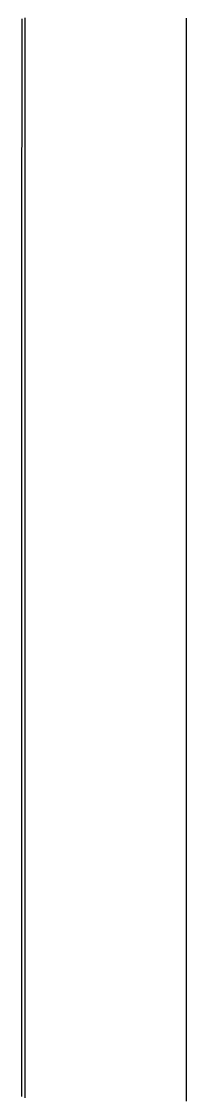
# Model space of a CAD drawing. Header units: millimetres. Extents: x -253 to 256, y -315 to 312.
# Drawn here: x 102.55 to 107.65, y -131.65 to -98.43 of the extents above; entities that cross this region are included whole.
import ezdxf

# ---------------------------------------------------------------- set-up
doc = ezdxf.new("R2010")
doc.units = ezdxf.units.MM
doc.layers.add('SKETCH', color=5, linetype='Continuous')

msp = doc.modelspace()

# ---------------------------------------------------------------- linework, layer by layer
at = {"layer": 'SKETCH', "flags": 128}
for points in [[(102.654, -98.323), (102.654, -98.575), (102.654, -98.828), (102.654, -99.081), (102.654, -99.334), (102.654, -99.587), (102.654, -99.839), (102.654, -100.092), (102.654, -100.345), (102.654, -100.598), (102.654, -100.851), (102.654, -101.103), (102.654, -101.356), (102.654, -101.609), (102.654, -101.862), (102.654, -102.115), (102.654, -102.368), (102.654, -102.62), (102.654, -102.873), (102.654, -103.126), (102.654, -103.379), (102.654, -103.632), (102.654, -103.884), (102.653, -104.137), (102.653, -104.39), (102.653, -104.643), (102.653, -104.896), (102.653, -105.149), (102.653, -105.402), (102.653, -105.654), (102.653, -105.907), (102.653, -106.16), (102.653, -106.413), (102.653, -106.666), (102.653, -106.919), (102.653, -107.172), (102.653, -107.424), (102.653, -107.677), (102.653, -107.93), (102.653, -108.183), (102.653, -108.436), (102.653, -108.689), (102.653, -108.942), (102.653, -109.194), (102.653, -109.447), (102.653, -109.7), (102.653, -109.953), (102.653, -110.206), (102.653, -110.459), (102.653, -110.711), (102.653, -110.964), (102.653, -111.217), (102.652, -111.47), (102.652, -111.723), (102.652, -111.975), (102.652, -112.228), (102.652, -112.481), (102.652, -112.734), (102.652, -112.987), (102.652, -113.239), (102.652, -113.492), (102.652, -113.745), (102.652, -113.998), (102.652, -114.251), (102.652, -114.504), (102.652, -114.756), (102.652, -115.009), (102.652, -115.262), (102.652, -115.515), (102.652, -115.768), (102.652, -116.02), (102.652, -116.273), (102.652, -116.526), (102.652, -116.779), (102.652, -117.032), (102.652, -117.284), (102.652, -117.537), (102.652, -117.79), (102.652, -118.043), (102.652, -118.296), (102.652, -118.548), (102.651, -118.801), (102.651, -119.054), (102.651, -119.307), (102.651, -119.56), (102.651, -119.812), (102.651, -120.065), (102.651, -120.318), (102.651, -120.571), (102.651, -120.824), (102.651, -121.076), (102.651, -121.329), (102.651, -121.582), (102.651, -121.835), (102.651, -122.088), (102.651, -122.34), (102.651, -122.593), (102.651, -122.846), (102.651, -123.099), (102.651, -123.352), (102.651, -123.604), (102.651, -123.857), (102.651, -124.11), (102.651, -124.363), (102.651, -124.616), (102.651, -124.868), (102.651, -125.121), (102.651, -125.374), (102.651, -125.627), (102.65, -125.88), (102.65, -126.132), (102.65, -126.385), (102.65, -126.638), (102.65, -126.891), (102.65, -127.144), (102.65, -127.396), (102.65, -127.649), (102.65, -127.902), (102.65, -128.155), (102.65, -128.408), (102.65, -128.66), (102.65, -128.913), (102.65, -129.166), (102.65, -129.419), (102.65, -129.672), (102.65, -129.924), (102.65, -130.177), (102.65, -130.43), (102.65, -130.683), (102.65, -130.936), (102.65, -131.188), (102.65, -131.441), (102.65, -131.694)], [(102.554, -98.349), (102.553, -98.605), (102.553, -98.861), (102.553, -99.118), (102.553, -99.374), (102.553, -99.63), (102.553, -99.887), (102.553, -100.143), (102.552, -100.399), (102.552, -100.656), (102.552, -100.912), (102.552, -101.168), (102.552, -101.425), (102.552, -101.681), (102.552, -101.937), (102.552, -102.194), (102.551, -102.45), (102.551, -102.706), (102.551, -102.963), (102.551, -103.219), (102.551, -103.475), (102.551, -103.732), (102.551, -103.988), (102.55, -104.244), (102.55, -104.501), (102.55, -104.757), (102.55, -105.013), (102.55, -105.27), (102.55, -105.531), (102.55, -105.801), (102.55, -106.079), (102.549, -106.363), (102.549, -106.653), (102.549, -106.946), (102.549, -107.242), (102.549, -107.539), (102.549, -107.836), (102.548, -108.132), (102.548, -108.425), (102.548, -108.714), (102.548, -108.999), (102.548, -109.277), (102.548, -109.547), (102.548, -109.808), (102.547, -110.059), (102.547, -110.298), (102.547, -110.525), (102.547, -110.737), (102.547, -110.934), (102.547, -111.115), (102.547, -111.277), (102.547, -111.42), (102.547, -111.465), (102.547, -111.508), (102.547, -111.549), (102.547, -111.588), (102.547, -111.625), (102.547, -111.66), (102.547, -111.694), (102.547, -111.726), (102.547, -111.757), (102.547, -111.786), (102.547, -111.815), (102.547, -111.843), (102.547, -111.871), (102.547, -111.898), (102.547, -111.924), (102.547, -111.951), (102.547, -111.977), (102.547, -112.004), (102.547, -112.031), (102.546, -112.058), (102.546, -112.086), (102.546, -112.115), (102.546, -112.145), (102.546, -112.176), (102.546, -112.207), (102.546, -112.239), (102.546, -112.271), (102.546, -112.302), (102.546, -112.334), (102.546, -112.365), (102.546, -112.397), (102.546, -112.428), (102.546, -112.46), (102.546, -112.492), (102.546, -112.523), (102.546, -112.555), (102.546, -112.586), (102.546, -112.618), (102.546, -112.65), (102.546, -112.681), (102.546, -112.713), (102.546, -112.744), (102.546, -112.776), (102.546, -112.808), (102.546, -112.839), (102.546, -112.871), (102.546, -112.902), (102.546, -112.934), (102.546, -112.966), (102.546, -112.997), (102.546, -113.029), (102.546, -113.06), (102.546, -113.092), (102.546, -113.124), (102.546, -113.155), (102.546, -113.187), (102.546, -113.218), (102.546, -113.25), (102.546, -113.282), (102.546, -113.313), (102.546, -113.345), (102.546, -113.377), (102.546, -113.408), (102.546, -113.44), (102.546, -113.472), (102.546, -113.503), (102.546, -113.535), (102.546, -113.566), (102.546, -113.598), (102.546, -113.63), (102.546, -113.661), (102.546, -113.693), (102.546, -113.724), (102.546, -113.754), (102.546, -113.783), (102.546, -113.811), (102.546, -113.839), (102.546, -113.866), (102.546, -113.892), (102.546, -113.919), (102.546, -113.946), (102.546, -113.972), (102.546, -113.999), (102.546, -114.027), (102.546, -114.055), (102.546, -114.084), (102.546, -114.114), (102.546, -114.145), (102.546, -114.177), (102.546, -114.211), (102.546, -114.246), (102.546, -114.283), (102.546, -114.322), (102.546, -114.363), (102.546, -114.407), (102.546, -114.452), (102.546, -114.596), (102.546, -114.758), (102.546, -114.939), (102.546, -115.137), (102.546, -115.349), (102.546, -115.576), (102.546, -115.816), (102.546, -116.068), (102.546, -116.329), (102.546, -116.6), (102.546, -116.878), (102.546, -117.163), (102.546, -117.453), (102.546, -117.747), (102.546, -118.043), (102.546, -118.341), (102.546, -118.639), (102.546, -118.935), (102.546, -119.229), (102.546, -119.519), (102.546, -119.803), (102.546, -120.082), (102.546, -120.352), (102.546, -120.614), (102.546, -120.871), (102.546, -121.128), (102.546, -121.384), (102.546, -121.641), (102.546, -121.898), (102.546, -122.155), (102.546, -122.411), (102.546, -122.668), (102.546, -122.925), (102.546, -123.181), (102.546, -123.438), (102.546, -123.695), (102.546, -123.952), (102.546, -124.208), (102.546, -124.465), (102.546, -124.722), (102.546, -124.979), (102.546, -125.235), (102.546, -125.492), (102.546, -125.749), (102.546, -126.006), (102.546, -126.262), (102.546, -126.519), (102.546, -126.776), (102.546, -127.033), (102.546, -127.289), (102.546, -127.546), (102.546, -127.803), (102.546, -128.06), (102.546, -128.317), (102.546, -128.573), (102.546, -128.83), (102.546, -129.087), (102.546, -129.344), (102.546, -129.601), (102.546, -129.857), (102.546, -130.114), (102.546, -130.371), (102.546, -130.628), (102.546, -130.884), (102.546, -131.141), (102.546, -131.398), (102.546, -131.655)], [(107.651, -131.798), (107.651, -131.579), (107.651, -131.36), (107.651, -131.142), (107.651, -130.923), (107.651, -130.704), (107.651, -130.485), (107.651, -130.267), (107.651, -130.048), (107.651, -129.829), (107.651, -129.61), (107.651, -129.391), (107.651, -129.173), (107.651, -128.954), (107.651, -128.735), (107.651, -128.516), (107.651, -128.297), (107.651, -128.079), (107.651, -127.86), (107.651, -127.641), (107.651, -127.422), (107.651, -127.204), (107.651, -126.985), (107.651, -126.766), (107.651, -126.547), (107.651, -126.329), (107.651, -126.11), (107.651, -125.891), (107.651, -125.672), (107.651, -125.454), (107.651, -125.235), (107.651, -125.016), (107.651, -124.797), (107.651, -124.579), (107.651, -124.36), (107.651, -124.141), (107.651, -123.922), (107.651, -123.704), (107.651, -123.485), (107.651, -123.266), (107.651, -123.048), (107.651, -122.829), (107.651, -122.61), (107.651, -122.391), (107.651, -122.173), (107.651, -121.954), (107.651, -121.735), (107.651, -121.516), (107.651, -121.297), (107.651, -121.079), (107.651, -120.86), (107.651, -120.641), (107.651, -120.422), (107.651, -120.204), (107.651, -119.985), (107.651, -119.766), (107.651, -119.547), (107.651, -119.328), (107.651, -119.11), (107.651, -118.891), (107.651, -118.672), (107.651, -118.453), (107.651, -118.235), (107.651, -118.016), (107.651, -117.797), (107.651, -117.578), (107.651, -117.359), (107.651, -117.141), (107.651, -116.922), (107.651, -116.703), (107.651, -116.484), (107.651, -116.266), (107.651, -116.047), (107.651, -115.828), (107.651, -115.609), (107.651, -115.391), (107.651, -115.172), (107.651, -114.953), (107.651, -114.734), (107.651, -114.516), (107.651, -114.297), (107.651, -114.078), (107.651, -113.859), (107.651, -113.641), (107.651, -113.422), (107.651, -113.203), (107.651, -112.984), (107.651, -112.766), (107.651, -112.547), (107.651, -112.328), (107.651, -112.11), (107.651, -111.891), (107.651, -111.672), (107.651, -111.453), (107.651, -111.235), (107.651, -111.016), (107.651, -110.797), (107.651, -110.578), (107.651, -110.359), (107.651, -110.141), (107.651, -109.922), (107.651, -109.703), (107.651, -109.484), (107.651, -109.265), (107.651, -109.047), (107.651, -108.828), (107.651, -108.609), (107.651, -108.39), (107.651, -108.172), (107.651, -107.953), (107.651, -107.734), (107.651, -107.515), (107.651, -107.296), (107.651, -107.078), (107.651, -106.859), (107.651, -106.64), (107.651, -106.421), (107.651, -106.203), (107.651, -105.984), (107.651, -105.765), (107.651, -105.546), (107.651, -105.328), (107.651, -105.109), (107.651, -104.89), (107.651, -104.671), (107.651, -104.453), (107.651, -104.234), (107.651, -104.015), (107.651, -103.796), (107.651, -103.578), (107.651, -103.359), (107.651, -103.14), (107.651, -102.921), (107.651, -102.703), (107.651, -102.484), (107.651, -102.265), (107.651, -102.046), (107.651, -101.828), (107.651, -101.609), (107.651, -101.39), (107.651, -101.172), (107.651, -100.953), (107.651, -100.734), (107.651, -100.515), (107.651, -100.297), (107.651, -100.078), (107.651, -99.859), (107.651, -99.64), (107.651, -99.422), (107.651, -99.203), (107.651, -98.984), (107.651, -98.765), (107.651, -98.547), (107.651, -98.328)]]:
    msp.add_lwpolyline(points, dxfattribs=at)

doc.saveas('drawing.dxf')
